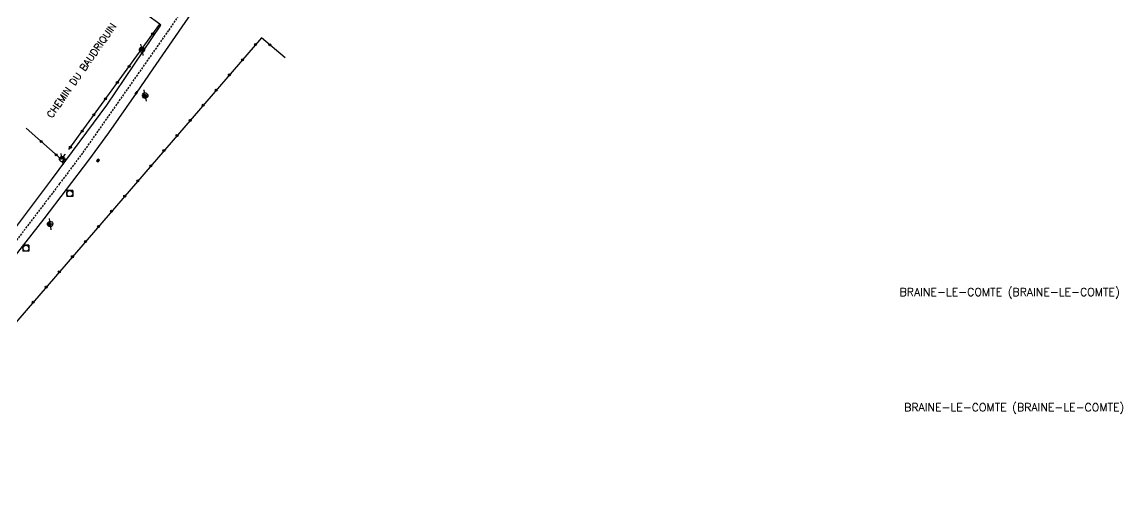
# Model space of a CAD drawing. Header units: millimetres. Extents: x 133016 to 134000, y 142000 to 143000.
# Drawn here: x 133298.5 to 133573.7, y 142712.1 to 142832.2 of the extents above; entities that cross this region are included whole.
import ezdxf
from ezdxf.enums import TextEntityAlignment as Align

# ---------------------------------------------------------------- set-up
doc = ezdxf.new("R2010")
doc.units = ezdxf.units.MM
doc.linetypes.add('DASHED', pattern=[0.75, 0.5, -0.25])
doc.layers.get('0').update_dxf_attribs({"linetype": 'CONTINUOUS'})
for name, color, linetype in [('W0001', 6, 'DASHED'), ('W0008', 7, 'CONTINUOUS'), ('W0322', 7, 'CONTINUOUS'), ('W0330', 7, 'CONTINUOUS'), ('W0400', 7, 'CONTINUOUS'), ('W0420', 7, 'CONTINUOUS'), ('W0471', 7, 'CONTINUOUS'), ('W0980', 7, 'CONTINUOUS'), ('W0989', 7, 'CONTINUOUS')]:
    doc.layers.add(name, color=color, linetype=linetype)
doc.styles.get("Standard").update_dxf_attribs({"font": 'romans.shx', "width": 0.85})

# ---------------------------------------------------------------- blocks, each defined once
blk = doc.blocks.new('t322o')
at = {"color": 0, "linetype": 'Continuous'}
for radius in [0.25, 0.15]:
    blk.add_circle((0, 0), radius, dxfattribs=at)
blk = doc.blocks.new('T471')
for p, q in [((-0.333334, 0.333334), (-0.333334, -0.333334)), ((-0.333334, 0.333334), (0.333334, 0.333334)), ((-0.333334, 0), (0, 0)), ((0.500001, 0.500001), (1.000002, 1.000002)), ((-0.500001, -0.500001), (-1.000002, -1.000002)), ((-0.333334, -0.333334), (0.333334, -0.333334))]:
    blk.add_line(p, q)
blk.add_ellipse((0, 0), major_axis=(0.471405, 0.471405), ratio=1, start_param=5.4977871438, end_param=11.780972451)
blk = doc.blocks.new('T400')
for p, q in [((-0.15, 0.3), (0.15, 0.3)), ((-0.15, -0.25), (-0.15, 0.3)), ((-0.15, 0.15), (0.15, 0.15)), ((-0.15, 0), (0.15, 0)), ((0.15, 0.3), (0.15, -0.25)), ((-0.15, -0.15), (0.15, -0.15)), ((-0.15, -0.25), (-0.15, -0.3)), ((-0.15, -0.3), (0.15, -0.3)), ((0.15, -0.3), (0.15, -0.25))]:
    blk.add_line(p, q)
blk = doc.blocks.new('T420')
for p, q in [((0.75, 0.75), (-0.75, 0.75)), ((-0.75, 0.75), (-0.75, -0.75)), ((0.75, 0.75), (0.75, -0.75)), ((0.75, -0.75), (-0.75, -0.75))]:
    blk.add_line(p, q)
blk.add_ellipse((0, 0), major_axis=(-0.53, 0.53), ratio=1, start_param=3.926991, end_param=10.210176)
blk = doc.blocks.new('t330o')
at = {"color": 0, "linetype": 'Continuous'}
for p, q in [((0.25, -0.25), (-0.25, 0.25)), ((-0.25, -0.25), (0.25, 0.25)), ((-0.25, 0.25), (-0.25, -0.25)), ((0.25, 0.25), (-0.25, 0.25)), ((0.25, -0.25), (0.25, 0.25)), ((-0.25, -0.25), (0.25, -0.25)), ((-0.25, -0.25), (-0.25, -0.25))]:
    blk.add_line(p, q, dxfattribs=at)

msp = doc.modelspace()

# ---------------------------------------------------------------- linework, layer by layer
at = {"layer": 'W0001'}
msp.add_lwpolyline([(133550.3, 143000), (133518.09, 142980.6), (133508.23, 142975.72), (133439.31, 142933.11), (133426.73, 142925.03), (133418.59, 142919.22), (133412.45, 142914.75), (133406.5, 142909.94), (133399.72, 142903.81), (133392.11, 142897.55), (133385.58, 142891.31), (133378.06, 142883.85), (133371.98, 142877.61), (133366.06, 142871.17), (133359.47, 142863.74), (133346.83, 142847.33), (133335.13, 142830.05), (133313.63, 142799.42), (133307.94, 142791.81), (133295.81, 142775.91)], dxfattribs=at)
at = {"layer": 'W0008'}
for points in [[(133344.09, 142839.08), (133331.27, 142820.45), (133327.09, 142814.42), (133327.09, 142814.42), (133320.13, 142804.49), (133315.14, 142797.67), (133304, 142783), (133287.98, 142762.74)], [(133294.14, 142777.08), (133306.16, 142793.08), (133306.16, 142793.08), (133319.7, 142811.41), (133333.27, 142831.41), (133332.92, 142831.63)]]:
    msp.add_lwpolyline(points, dxfattribs=at)
at = {"layer": 'W0322'}
for points in [[(133310.23, 142800.35), (133332.95, 142831.63), (133323.28, 142838.72)], [(133364.3, 142823.25), (133358.38, 142828.24), (133257.98, 142712.08)], [(133299.61, 142805.64), (133308.3, 142797.88), (133309.45, 142799.19)]]:
    msp.add_lwpolyline(points, dxfattribs=at)

# ---------------------------------------------------------------- block references
for p, rotation in [((133331.19, 142829.19), 54.01006509633099), ((133328.25, 142825.15), 54.01006509633099), ((133356.9, 142826.53), 229.1640448217391), ((133360.47, 142826.47), 139.9125622718626), ((133353.63, 142822.74), 229.1640448217391), ((133325.31, 142821.1), 54.01006509633099), ((133350.36, 142818.96), 229.1640448217391), ((133322.37, 142817.06), 54.01006509633099), ((133347.09, 142815.18), 229.1640448217391), ((133319.43, 142813.01), 54.01006509633099), ((133343.82, 142811.39), 229.1640448217391), ((133316.5, 142808.97), 54.01006509633099), ((133340.55, 142807.61), 229.1640448217391), ((133313.56, 142804.92), 54.01006509633099), ((133337.28, 142803.83), 229.1640448217391), ((133303.34, 142802.31), 318.2070433166088), ((133310.62, 142800.88), 54.01006509633099), ((133334.01, 142800.05), 229.1640448217391), ((133307.07, 142798.98), 318.2070433166088), ((133330.74, 142796.26), 229.1640448217391), ((133327.47, 142792.48), 229.1640448217391), ((133324.2, 142788.7), 229.1640448217391), ((133320.93, 142784.91), 229.1640448217391), ((133317.66, 142781.13), 229.1640448217391), ((133314.39, 142777.35), 229.1640448217391), ((133311.12, 142773.57), 229.1640448217391), ((133307.86, 142769.78), 229.1640448217391), ((133304.59, 142766), 229.1640448217391), ((133301.32, 142762.22), 229.1640448217391)]:
    msp.add_blockref('t322o', p, dxfattribs=dict(at, rotation=rotation))
at = {"layer": 'W0330'}
for p, rotation in [((133329.36, 142813.67), 54.71180514901606), ((133317.53, 142797.58), 54.71070656953303), ((133305.54, 142781.63), 52.07369162365363)]:
    msp.add_blockref('t330o', p, dxfattribs=dict(at, rotation=rotation))
at = {"layer": 'W0400', "rotation": 146.6765867195815}
msp.add_blockref('T400', (133327.09, 142814.42), dxfattribs=at)
at = {"layer": 'W0420'}
for p in [(133310.46, 142789.33), (133299.51, 142775.66)]:
    msp.add_blockref('T420', p, dxfattribs=at)
at = {"layer": 'W0471'}
for p, rotation in [((133328.52, 142825.24), 234.9295784004283), ((133329.3, 142813.81), 55.32762588906861), ((133308.55, 142797.94), 233.5306777117683), ((133305.55, 142781.72), 51.68103689898274)]:
    msp.add_blockref('T471', p, dxfattribs=dict(at, rotation=rotation))

# ---------------------------------------------------------------- texts
at = {"layer": 'W0980'}
for p in [(133545.38, 142764.61), (133546.52, 142735.82)]:
    msp.add_text('BRAINE-LE-COMTE (BRAINE-LE-COMTE)', height=2, dxfattribs=at).set_placement(p, align=Align.MIDDLE)
at = {"layer": 'W0989'}
msp.add_text('CHEMIN DU BAUDRIQUIN', height=1.75, rotation=55, dxfattribs=at).set_placement((133313.47, 142820.01), align=Align.MIDDLE)

doc.saveas('drawing.dxf')
